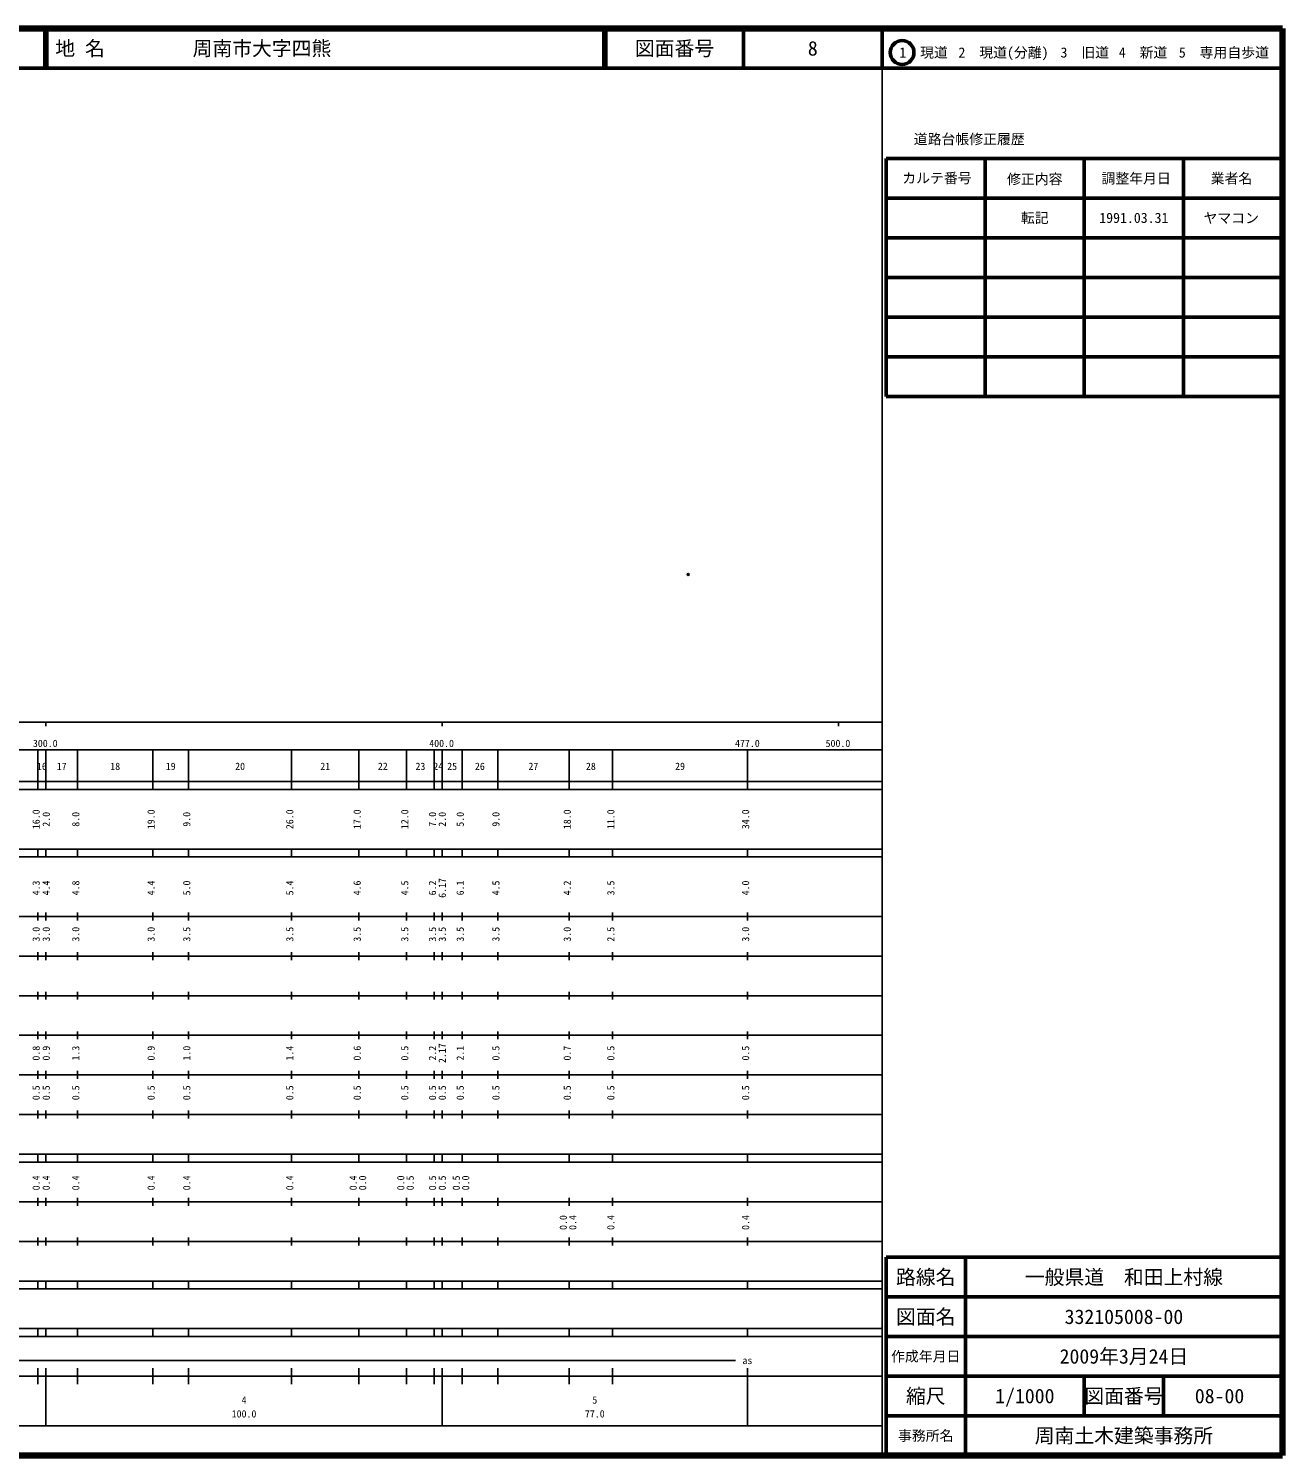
# Model space of a CAD drawing. Units: millimetres on the paper. Extents: x 40 to 680, y 20 to 380.
# Drawn here: x 363.6 to 680, y 20 to 380 of the extents above; entities that cross this region are included whole.
import ezdxf
from ezdxf.enums import TextEntityAlignment as Align

# ---------------------------------------------------------------- set-up
doc = ezdxf.new("R2010")
doc.units = ezdxf.units.MM
doc.header["$PDMODE"] = 32
doc.header["$PDSIZE"] = 0.5
doc.layers.add('M-OTRS', color=6, linetype='Continuous')
doc.layers.add('M-TTL-TXT', color=7, linetype='Continuous')
for name, color, linetype, lineweight in [('M-TTL', 2, 'Continuous', 140), ('M-TTL-BAND', 7, 'Continuous', 25), ('M-TTL-FRAM', 2, 'Continuous', 50), ('M-TTL-LINE', 7, 'Continuous', 50)]:
    doc.layers.add(name, color=color, linetype=linetype, lineweight=lineweight)
doc.styles.add('ＭＳ ゴシック', font='')
doc.styles.get('ＭＳ ゴシック').set_extended_font_data('MS Gothic')

msp = doc.modelspace()

# ---------------------------------------------------------------- linework, layer by layer
at = {"layer": 'M-OTRS'}
msp.add_point((530.082, 242.28), dxfattribs=at)
at = {"layer": 'M-TTL'}
for p, q in [((680, 380), (40, 380)), ((680, 20), (680, 380)), ((40, 20), (680, 20))]:
    msp.add_line(p, q, dxfattribs=at)
at = {"layer": 'M-TTL-BAND'}
for p, q in [((579, 20), (579, 370)), ((40, 205), (579, 205)), ((368, 205), (368, 204)), ((468, 205), (468, 204)), ((568, 205), (568, 204)), ((68, 198), (579, 198)), ((366, 188), (366, 198)), ((368, 188), (368, 198)), ((376, 188), (376, 198)), ((395, 188), (395, 198)), ((404, 188), (404, 198)), ((430, 188), (430, 198)), ((447, 188), (447, 198)), ((459, 188), (459, 198)), ((466, 188), (466, 198)), ((468, 188), (468, 198)), ((473, 188), (473, 198)), ((482, 188), (482, 198)), ((500, 188), (500, 198)), ((511, 188), (511, 198)), ((545, 188), (545, 198)), ((40, 190), (579, 190)), ((40, 188), (579, 188)), ((40, 173), (579, 173)), ((366, 171), (366, 173)), ((368, 171), (368, 173)), ((376, 171), (376, 173)), ((395, 171), (395, 173)), ((404, 171), (404, 173)), ((430, 171), (430, 173)), ((447, 171), (447, 173)), ((459, 171), (459, 173)), ((466, 171), (466, 173)), ((468, 171), (468, 173)), ((473, 171), (473, 173)), ((482, 171), (482, 173)), ((500, 171), (500, 173)), ((511, 171), (511, 173)), ((545, 171), (545, 173)), ((40, 171), (579, 171)), ((40, 156), (579, 156)), ((366, 155), (366, 157)), ((368, 155), (368, 157)), ((376, 155), (376, 157)), ((395, 155), (395, 157)), ((404, 155), (404, 157)), ((430, 155), (430, 157)), ((447, 155), (447, 157)), ((459, 155), (459, 157)), ((466, 155), (466, 157)), ((468, 155), (468, 157)), ((473, 155), (473, 157)), ((482, 155), (482, 157)), ((500, 155), (500, 157)), ((511, 155), (511, 157)), ((545, 155), (545, 157)), ((46, 146), (579, 146)), ((366, 145), (366, 147)), ((368, 145), (368, 147)), ((376, 145), (376, 147)), ((395, 145), (395, 147)), ((404, 145), (404, 147)), ((430, 145), (430, 147)), ((447, 145), (447, 147)), ((459, 145), (459, 147)), ((466, 145), (466, 147)), ((468, 145), (468, 147)), ((473, 145), (473, 147)), ((482, 145), (482, 147)), ((500, 145), (500, 147)), ((511, 145), (511, 147)), ((545, 145), (545, 147)), ((366, 135), (366, 137)), ((368, 135), (368, 137)), ((376, 135), (376, 137)), ((395, 135), (395, 137)), ((404, 135), (404, 137)), ((430, 135), (430, 137)), ((447, 135), (447, 137)), ((459, 135), (459, 137)), ((466, 135), (466, 137)), ((468, 135), (468, 137)), ((473, 135), (473, 137)), ((482, 135), (482, 137)), ((500, 135), (500, 137)), ((511, 135), (511, 137)), ((545, 135), (545, 137)), ((52, 136), (579, 136)), ((46, 126), (579, 126)), ((366, 125), (366, 127)), ((368, 125), (368, 127)), ((376, 125), (376, 127)), ((395, 125), (395, 127)), ((404, 125), (404, 127)), ((430, 125), (430, 127)), ((447, 125), (447, 127)), ((459, 125), (459, 127)), ((466, 125), (466, 127)), ((468, 125), (468, 127)), ((473, 125), (473, 127)), ((482, 125), (482, 127)), ((500, 125), (500, 127)), ((511, 125), (511, 127)), ((545, 125), (545, 127)), ((52, 116), (579, 116)), ((366, 115), (366, 117)), ((368, 115), (368, 117)), ((376, 115), (376, 117)), ((395, 115), (395, 117)), ((404, 115), (404, 117)), ((430, 115), (430, 117)), ((447, 115), (447, 117)), ((459, 115), (459, 117)), ((466, 115), (466, 117)), ((468, 115), (468, 117)), ((473, 115), (473, 117)), ((482, 115), (482, 117)), ((500, 115), (500, 117)), ((511, 115), (511, 117)), ((545, 115), (545, 117)), ((46, 106), (579, 106)), ((366, 105), (366, 107)), ((368, 105), (368, 107)), ((376, 105), (376, 107)), ((395, 105), (395, 107)), ((404, 105), (404, 107)), ((430, 105), (430, 107)), ((447, 105), (447, 107)), ((459, 105), (459, 107)), ((466, 105), (466, 107)), ((468, 105), (468, 107)), ((473, 105), (473, 107)), ((482, 105), (482, 107)), ((500, 105), (500, 107)), ((511, 105), (511, 107)), ((545, 105), (545, 107)), ((40, 96), (579, 96)), ((40, 94), (579, 94)), ((366, 94), (366, 96)), ((368, 94), (368, 96)), ((376, 94), (376, 96)), ((395, 94), (395, 96)), ((404, 94), (404, 96)), ((430, 94), (430, 96)), ((447, 94), (447, 96)), ((459, 94), (459, 96)), ((466, 94), (466, 96)), ((468, 94), (468, 96)), ((473, 94), (473, 96)), ((482, 94), (482, 96)), ((500, 94), (500, 96)), ((511, 94), (511, 96)), ((545, 94), (545, 96)), ((49, 84), (579, 84)), ((366, 83), (366, 85)), ((368, 83), (368, 85)), ((376, 83), (376, 85)), ((395, 83), (395, 85)), ((404, 83), (404, 85)), ((430, 83), (430, 85)), ((447, 83), (447, 85)), ((459, 83), (459, 85)), ((466, 83), (466, 85)), ((468, 83), (468, 85)), ((473, 83), (473, 85)), ((482, 83), (482, 85)), ((500, 83), (500, 85)), ((511, 83), (511, 85)), ((545, 83), (545, 85)), ((40, 74), (579, 74)), ((366, 73), (366, 75)), ((368, 73), (368, 75)), ((376, 73), (376, 75)), ((395, 73), (395, 75)), ((404, 73), (404, 75)), ((430, 73), (430, 75)), ((447, 73), (447, 75)), ((459, 73), (459, 75)), ((466, 73), (466, 75)), ((468, 73), (468, 75)), ((473, 73), (473, 75)), ((482, 73), (482, 75)), ((500, 73), (500, 75)), ((511, 73), (511, 75)), ((545, 73), (545, 75)), ((40, 64), (579, 64)), ((40, 62), (579, 62)), ((366, 62), (366, 64)), ((368, 62), (368, 64)), ((376, 62), (376, 64)), ((395, 62), (395, 64)), ((404, 62), (404, 64)), ((430, 62), (430, 64)), ((447, 62), (447, 64)), ((459, 62), (459, 64)), ((466, 62), (466, 64)), ((468, 62), (468, 64)), ((473, 62), (473, 64)), ((482, 62), (482, 64)), ((500, 62), (500, 64)), ((511, 62), (511, 64)), ((545, 62), (545, 64)), ((40, 52), (579, 52)), ((366, 50), (366, 52)), ((368, 50), (368, 52)), ((376, 50), (376, 52)), ((395, 50), (395, 52)), ((404, 50), (404, 52)), ((430, 50), (430, 52)), ((447, 50), (447, 52)), ((459, 50), (459, 52)), ((466, 50), (466, 52)), ((468, 50), (468, 52)), ((473, 50), (473, 52)), ((482, 50), (482, 52)), ((500, 50), (500, 52)), ((511, 50), (511, 52)), ((545, 50), (545, 52)), ((40, 50), (579, 50)), ((71, 44), (542, 44)), ((40, 40), (579, 40)), ((366, 38), (366, 42)), ((368, 27.5), (368, 42)), ((376, 38), (376, 42)), ((395, 38), (395, 42)), ((404, 38), (404, 42)), ((430, 38), (430, 42)), ((447, 38), (447, 42)), ((459, 38), (459, 42)), ((466, 38), (466, 42)), ((468, 27.5), (468, 42)), ((473, 38), (473, 42)), ((482, 38), (482, 42)), ((500, 38), (500, 42)), ((511, 38), (511, 42)), ((545, 27.5), (545, 42)), ((68, 27.5), (579, 27.5))]:
    msp.add_line(p, q, dxfattribs=at)
at = {"layer": 'M-TTL-FRAM'}
for p, q in [((580, 347.197), (580, 287.197)), ((580, 347.197), (680, 347.197)), ((580, 287.197), (680, 287.197)), ((680, 70), (580, 70)), ((580, 70), (580, 20))]:
    msp.add_line(p, q, dxfattribs=at)
at = {"layer": 'M-TTL-LINE'}
for p, q in [((367.75, 380), (367.75, 370)), ((368.25, 380), (368.25, 370)), ((508.747, 380), (508.747, 370)), ((509.247, 380), (509.247, 370)), ((543.997, 380), (543.997, 370)), ((579, 380), (579, 370)), ((40, 370), (680, 370)), ((605, 347.197), (605, 287.197)), ((630, 347.197), (630, 287.197)), ((655, 347.197), (655, 287.197)), ((580, 337.197), (680, 337.197)), ((580, 327.197), (680, 327.197)), ((580, 317.197), (680, 317.197)), ((580, 307.197), (680, 307.197)), ((580, 297.197), (680, 297.197)), ((600, 70), (600, 20)), ((680, 60), (580, 60)), ((680, 50), (580, 50)), ((680, 40), (580, 40)), ((630, 40), (630, 30)), ((650, 40), (650, 30)), ((680, 30), (580, 30))]:
    msp.add_line(p, q, dxfattribs=at)
msp.add_circle((584.031, 373.958), 3, dxfattribs=at)

# ---------------------------------------------------------------- texts
at = {"layer": 'M-TTL-BAND', "style": 'ＭＳ ゴシック'}
for s, p in [('300.0', (367.844, 198.195)), ('400.0', (467.844, 198.195)), ('477.0', (545, 198.195)), ('500.0', (567.844, 198.195)), ('16', (367, 192.405)), ('17', (372, 192.405)), ('18', (385.5, 192.405)), ('19', (399.5, 192.405)), ('20', (417, 192.405)), ('21', (438.5, 192.405)), ('22', (453, 192.405)), ('23', (462.5, 192.405)), ('24', (467, 192.405)), ('25', (470.5, 192.405)), ('26', (477.5, 192.405)), ('27', (491, 192.405)), ('28', (505.5, 192.405)), ('29', (528, 192.405)), ('as', (545, 42.5)), ('4', (418, 32.523)), ('5', (506.5, 32.523)), ('100.0', (418, 29.033)), ('77.0', (506.5, 29.033))]:
    msp.add_text(s, height=1.833, dxfattribs=at).set_placement(p, align=Align.BOTTOM_CENTER)
for s, p in [('16.0', (367, 180.5)), ('2.0', (369.547, 180.5)), ('8.0', (377, 180.5)), ('19.0', (396, 180.5)), ('9.0', (405, 180.5)), ('26.0', (431, 180.5)), ('17.0', (448, 180.5)), ('12.0', (460, 180.5)), ('7.0', (467, 180.5)), ('2.0', (469.467, 180.5)), ('5.0', (474, 180.5)), ('9.0', (483, 180.5)), ('18.0', (501, 180.5)), ('11.0', (512, 180.5)), ('34.0', (546, 180.5)), ('4.3', (367, 163.174)), ('4.4', (369.547, 163.174)), ('4.8', (377, 163.174)), ('4.4', (396, 163.174)), ('5.0', (405, 163.174)), ('5.4', (431, 163.174)), ('4.6', (448, 163.174)), ('4.5', (460, 163.174)), ('6.2', (467, 163.174)), ('6.17', (469.467, 163.174)), ('6.1', (474, 163.174)), ('4.5', (483, 163.174)), ('4.2', (501, 163.174)), ('3.5', (512, 163.174)), ('4.0', (546, 163.174)), ('3.0', (367, 151.5)), ('3.0', (369.547, 151.5)), ('3.0', (377, 151.5)), ('3.0', (396, 151.5)), ('3.5', (405, 151.5)), ('3.5', (431, 151.5)), ('3.5', (448, 151.5)), ('3.5', (460, 151.5)), ('3.5', (467, 151.5)), ('3.5', (469.467, 151.5)), ('3.5', (474, 151.5)), ('3.5', (483, 151.5)), ('3.0', (501, 151.5)), ('2.5', (512, 151.5)), ('3.0', (546, 151.5)), ('0.8', (367, 121.5)), ('0.9', (369.547, 121.5)), ('1.3', (377, 121.5)), ('0.9', (396, 121.5)), ('1.0', (405, 121.5)), ('1.4', (431, 121.5)), ('0.6', (448, 121.5)), ('0.5', (460, 121.5)), ('2.2', (467, 121.5)), ('2.17', (469.467, 121.5)), ('2.1', (474, 121.5)), ('0.5', (483, 121.5)), ('0.7', (501, 121.5)), ('0.5', (512, 121.5)), ('0.5', (546, 121.5)), ('0.5', (367, 111.5)), ('0.5', (369.547, 111.5)), ('0.5', (377, 111.5)), ('0.5', (396, 111.5)), ('0.5', (405, 111.5)), ('0.5', (431, 111.5)), ('0.5', (448, 111.5)), ('0.5', (460, 111.5)), ('0.5', (467, 111.5)), ('0.5', (469.467, 111.5)), ('0.5', (474, 111.5)), ('0.5', (483, 111.5)), ('0.5', (501, 111.5)), ('0.5', (512, 111.5)), ('0.5', (546, 111.5)), ('0.4', (367, 88.764)), ('0.4', (369.547, 88.764)), ('0.4', (377, 88.764)), ('0.4', (396, 88.764)), ('0.4', (405, 88.764)), ('0.4', (431, 88.764)), ('0.4', (447, 88.764)), ('0.0', (449.37, 88.764)), ('0.0', (459, 88.764)), ('0.5', (461.37, 88.764)), ('0.5', (467, 88.764)), ('0.5', (469.467, 88.764)), ('0.5', (473, 88.764)), ('0.0', (475.37, 88.764)), ('0.0', (500, 78.764)), ('0.4', (502.37, 78.764)), ('0.4', (512, 78.764)), ('0.4', (546, 78.764))]:
    msp.add_text(s, height=1.833, rotation=90, dxfattribs=at).set_placement(p, align=Align.BOTTOM_CENTER)
at = {"layer": 'M-TTL-TXT', "style": 'ＭＳ ゴシック'}
for s, p in [('地 名', (370.38, 375)), ('周南市大字四熊', (405.024, 375))]:
    msp.add_text(s, height=3.666, dxfattribs=at).set_placement(p, align=Align.MIDDLE_LEFT)
for s, height, p in [('図面番号', 3.666, (526.622, 375)), ('8', 3.666, (561.497, 375)), ('1\u3000現道', 2.566, (589.448, 373.958)), ('2\u3000現道(分離)', 2.566, (609.619, 373.958)), ('3\u3000旧道', 2.566, (630.121, 373.958)), ('4\u3000新道', 2.566, (644.824, 373.958)), ('5\u3000専用自歩道', 2.566, (665.228, 373.958)), ('道路台帳修正履歴', 2.566, (600.968, 352.113)), ('カルテ番号', 2.566, (592.839, 342.277)), ('修正内容', 2.566, (617.509, 342.023)), ('調整年月日', 2.566, (643.089, 342.197)), ('業者名', 2.566, (667.134, 342.197)), ('転記', 2.566, (617.5, 332.245)), ('1991.03.31', 2.566, (642.5, 332.245)), ('ヤマコン', 2.566, (667.077, 332.189)), ('路線名', 3.666, (590, 65)), ('路線名', 3.666, (590, 65)), ('一般県道\u3000和田上村線', 3.666, (640, 65)), ('図面名', 3.666, (590, 55)), ('図面名', 3.666, (590, 55)), ('332105008-00', 3.666, (640, 55)), ('2009年3月24日', 3.666, (640, 45)), ('作成年月日', 2.566, (590, 45)), ('作成年月日', 2.566, (590, 45)), ('縮尺', 3.666, (590, 35)), ('縮尺', 3.666, (590, 35)), ('1/1000', 3.666, (615, 35)), ('図面番号', 3.666, (640, 35)), ('図面番号', 3.666, (640, 35)), ('08-00', 3.666, (664.125, 35)), ('事務所名', 2.566, (590, 25)), ('事務所名', 2.566, (590, 25)), ('周南土木建築事務所', 3.666, (640, 25))]:
    msp.add_text(s, height=height, dxfattribs=at).set_placement(p, align=Align.MIDDLE_CENTER)

doc.saveas('drawing.dxf')
